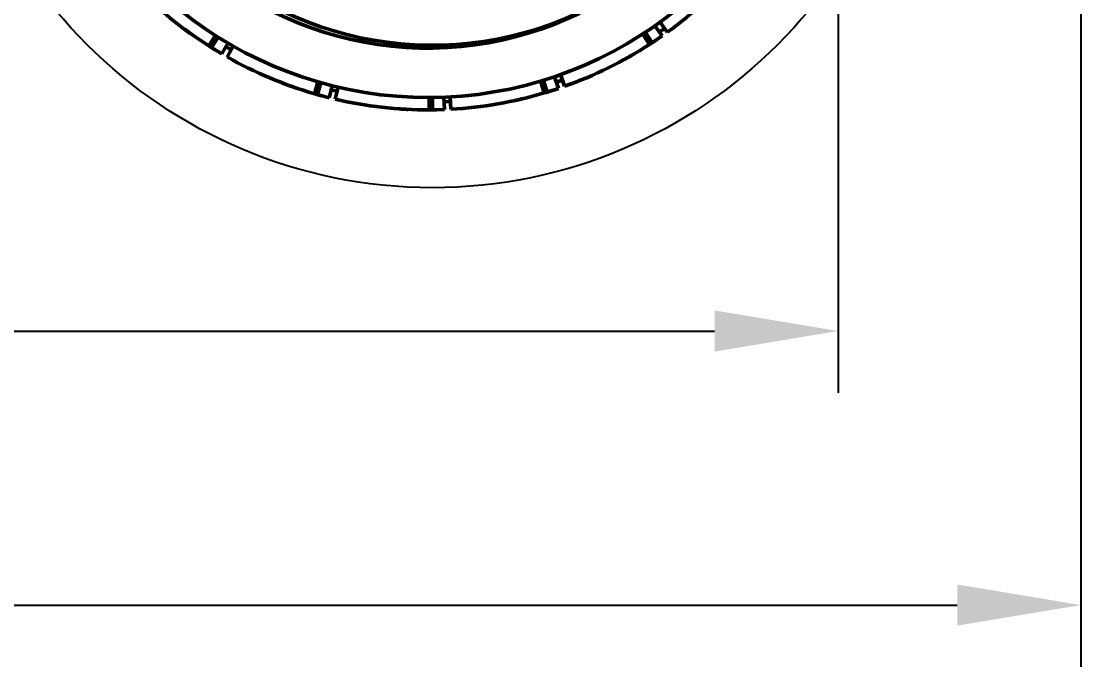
# Model space of a CAD drawing. Header units: inches. Extents: x -1846 to 3013, y 0 to 1997.
# Drawn here: x 2627.17 to 2670.06, y 447.91 to 474.05 of the extents above; entities that cross this region are included whole.
import ezdxf

# ---------------------------------------------------------------- set-up
doc = ezdxf.new("R2010")
doc.units = ezdxf.units.IN
doc.layers.add('Basic', color=7, linetype='Continuous', lineweight=50)
doc.layers.add('Thin', color=3, linetype='Continuous', lineweight=25)
doc.styles.get("Standard").update_dxf_attribs({"font": '', "height": 4})
doc.styles.get('Standard').set_extended_font_data('TCVN 7284', italic=True)
doc.dimstyles.new('TCVN 7284', dxfattribs={"dimscale": 2, "dimtxt": 4, "dimasz": 2.5, "dimexe": 1.25, "dimexo": 0.625, "dimtad": 1, "dimtoh": 1, "dimdec": 0, "dimlfac": 0.66, "dimtxsty": 'Standard', "dimcen": 2.5, "dimclrd": 7, "dimclre": 7, "dimclrt": 7, "dimadec": 0, "dimazin": 0, "dimtfac": 1, "dimtdec": 0, "dimtofl": 0, "dimtmove": 0, "dimatfit": 3, "dimfxl": 1, "dimlwd": 25, "dimlwe": 25, "dimarcsym": 0})

# ---------------------------------------------------------------- blocks, each defined once
blk = doc.blocks.new('*D9')
at = {"layer": 'Basic', "color": 7, "linetype": 'Continuous', "lineweight": 25, "transparency": 16777216}
for p, q in [((2670.062, 494.32), (2670.062, 447.908)), ((2535.062, 481.82), (2535.062, 447.908)), ((2540.062, 450.408), (2665.062, 450.408))]:
    blk.add_line(p, q, dxfattribs=at)
at = {"layer": 'Basic', "color": 7, "transparency": 16777216}
for points in [[(2540.062, 451.241), (2540.062, 449.575), (2535.062, 450.408)], [(2665.062, 451.241), (2665.062, 449.575), (2670.062, 450.408)]]:
    blk.add_solid(points, dxfattribs=at)
at = {"layer": 'Defpoints', "color": 0, "transparency": 16777216}
for p in [(2670.062, 495.57), (2535.062, 483.07), (2670.062, 450.408)]:
    blk.add_point(p, dxfattribs=at)
at = {"layer": 'Basic', "color": 7, "transparency": 16777216, "insert": (2602.562, 453.658), "char_height": 4, "attachment_point": 5}
blk.add_mtext('89', dxfattribs=at)
blk = doc.blocks.new('*D10')
at = {"layer": 'Defpoints', "color": 0, "transparency": 16777216}
for p in [(2660.236, 486.878), (2561.562, 480.145), (2660.236, 461.503)]:
    blk.add_point(p, dxfattribs=at)
at = {"layer": 'Thin', "color": 7, "linetype": 'Continuous', "lineweight": 25, "transparency": 16777216}
for p, q in [((2660.236, 485.628), (2660.236, 459.003)), ((2561.562, 478.895), (2561.562, 459.003)), ((2566.562, 461.503), (2655.236, 461.503))]:
    blk.add_line(p, q, dxfattribs=at)
at = {"layer": 'Thin', "color": 7, "transparency": 16777216}
for points in [[(2566.562, 462.336), (2566.562, 460.669), (2561.562, 461.503)], [(2655.236, 462.336), (2655.236, 460.669), (2660.236, 461.503)]]:
    blk.add_solid(points, dxfattribs=at)
at = {"layer": 'Thin', "color": 7, "transparency": 16777216, "insert": (2610.899, 464.753), "char_height": 4, "attachment_point": 5}
blk.add_mtext('65', dxfattribs=at)

msp = doc.modelspace()

# ---------------------------------------------------------------- linework, layer by layer
at = {"layer": 'Basic'}
for p, q in [((2653.027, 474.003), (2653.321, 473.598)), ((2652.436, 473.594), (2652.711, 473.176)), ((2652.822, 473.856), (2653.109, 473.447)), ((2652.996, 473.605), (2653.208, 473.751)), ((2635.027, 473.469), (2634.758, 473.047)), ((2635.136, 473.399), (2634.871, 472.975)), ((2635.536, 473.157), (2635.283, 472.726)), ((2652.327, 473.523), (2652.599, 473.103)), ((2652.711, 473.176), (2652.546, 473.085)), ((2653.109, 473.447), (2652.711, 473.176)), ((2634.871, 472.975), (2634.72, 473.088)), ((2635.283, 472.726), (2634.871, 472.975)), ((2635.754, 473.031), (2635.508, 472.596)), ((2648.998, 471.881), (2649.165, 471.41)), ((2637.859, 471.499), (2637.723, 471.551)), ((2639.175, 471.59), (2639.036, 471.109)), ((2639.3, 471.554), (2639.164, 471.073)), ((2639.751, 471.434), (2639.63, 470.949)), ((2648.19, 471.618), (2648.333, 471.139)), ((2648.315, 471.655), (2648.461, 471.177)), ((2648.759, 471.798), (2648.92, 471.325)), ((2648.834, 471.574), (2649.078, 471.655)), ((2639.164, 471.073), (2638.988, 471.138)), ((2639.63, 470.949), (2639.164, 471.073)), ((2639.996, 471.375), (2639.883, 470.888)), ((2644.533, 470.981), (2644.562, 470.482)), ((2648.461, 471.177), (2648.33, 471.148)), ((2648.92, 471.325), (2648.461, 471.177)), ((2643.685, 470.956), (2643.686, 470.456)), ((2643.815, 470.957), (2643.82, 470.457)), ((2644.282, 470.969), (2644.302, 470.469)), ((2643.82, 470.457), (2643.686, 470.466)), ((2644.302, 470.469), (2643.82, 470.457))]:
    msp.add_line(p, q, dxfattribs=at)
at = {"layer": 'Basic', "flags": 128}
for points in [[(2635.45, 473.01), (2635.463, 473.002), (2635.671, 472.884)], [(2639.71, 471.273), (2639.819, 471.246), (2639.959, 471.212)], [(2644.288, 470.78), (2644.493, 470.788), (2644.544, 470.79)]]:
    msp.add_lwpolyline(points, dxfattribs=at)
at = {"layer": 'Basic'}
for centre, radius, start, end in [((2643.635, 486.956), 16, 122.9063, 57.4876), ((2643.812, 487.07), 14, 127.6576, 55.6347), ((2643.635, 486.956), 14, 126.7891, 54.9541), ((2643.635, 486.956), 16.5, 305.9473, 319.2699), ((2643.635, 486.956), 16.5, 224.1291, 237.4518), ((2643.635, 486.956), 16.5, 302.9063, 303.9297), ((2643.635, 486.956), 16.5, 237.4518, 238.4752), ((2643.635, 486.956), 16.5, 289.5836, 302.9063), ((2643.635, 486.956), 16.5, 240.4927, 253.8154), ((2643.635, 486.956), 16.5, 253.8154, 254.8388), ((2643.635, 486.956), 16.5, 273.22, 286.5427), ((2643.635, 486.956), 16.5, 286.5425, 287.5661), ((2643.635, 486.956), 16.5, 256.8563, 270.179), ((2643.635, 486.956), 16.5, 270.1789, 271.2024)]:
    msp.add_arc(centre, radius, start, end, dxfattribs=at)
for points, knots in [([(2634.044, 473.529), (2634.038, 473.533), (2634.027, 473.541), (2633.931, 473.61), (2633.832, 473.683), (2633.755, 473.74), (2633.739, 473.753)], [0, 0, 0, 0, 0.3040915, 0.6095198, 0.9172221, 1, 1, 1, 1]), ([(2651.864, 472.654), (2651.858, 472.651), (2651.845, 472.643), (2651.743, 472.585), (2651.636, 472.525), (2651.551, 472.479), (2651.534, 472.469)], [0, 0, 0, 0, 0.304092, 0.60952, 0.917222, 1, 1, 1, 1]), ([(2638.215, 471.371), (2638.209, 471.373), (2638.195, 471.378), (2638.084, 471.417), (2637.968, 471.459), (2637.879, 471.492), (2637.86, 471.5)], [0, 0, 0, 0, 0.304092, 0.60952, 0.917222, 1, 1, 1, 1]), ([(2647.501, 470.915), (2647.494, 470.913), (2647.481, 470.91), (2647.366, 470.883), (2647.246, 470.855), (2647.152, 470.835), (2647.132, 470.831)], [0, 0, 0, 0, 0.304092, 0.60952, 0.917222, 1, 1, 1, 1]), ([(2642.826, 470.475), (2642.819, 470.476), (2642.804, 470.476), (2642.687, 470.483), (2642.564, 470.49), (2642.468, 470.497), (2642.448, 470.499)], [0, 0, 0, 0, 0.304092, 0.60952, 0.917222, 1, 1, 1, 1])]:
    msp.add_open_spline(points, degree=3, knots=knots, dxfattribs=at)
at = {"layer": 'Thin'}
msp.add_circle((2643.812, 487.07), 19.764, dxfattribs=at)

# ---------------------------------------------------------------- dimensions: what is measured, and where the dimension line sits
at = {"layer": 'Basic'}
dim = msp.add_linear_dim(base=(2670.062, 450.408), p1=(2535.062, 483.07), p2=(2670.062, 495.57), dimstyle='TCVN 7284', dxfattribs=at)
dim.commit()
dim.dimension.update_dxf_attribs({"geometry": '*D9', "text_midpoint": (2602.562, 450.408), "dimtype": 160})
at = {"layer": 'Thin', "color": 0}
dim = msp.add_linear_dim(base=(2660.236, 461.503), p1=(2561.562, 480.145), p2=(2660.236, 486.878), dimstyle='TCVN 7284', dxfattribs=at)
dim.commit()
dim.dimension.update_dxf_attribs({"geometry": '*D10', "text_midpoint": (2610.899, 464.753)})

doc.saveas('drawing.dxf')
